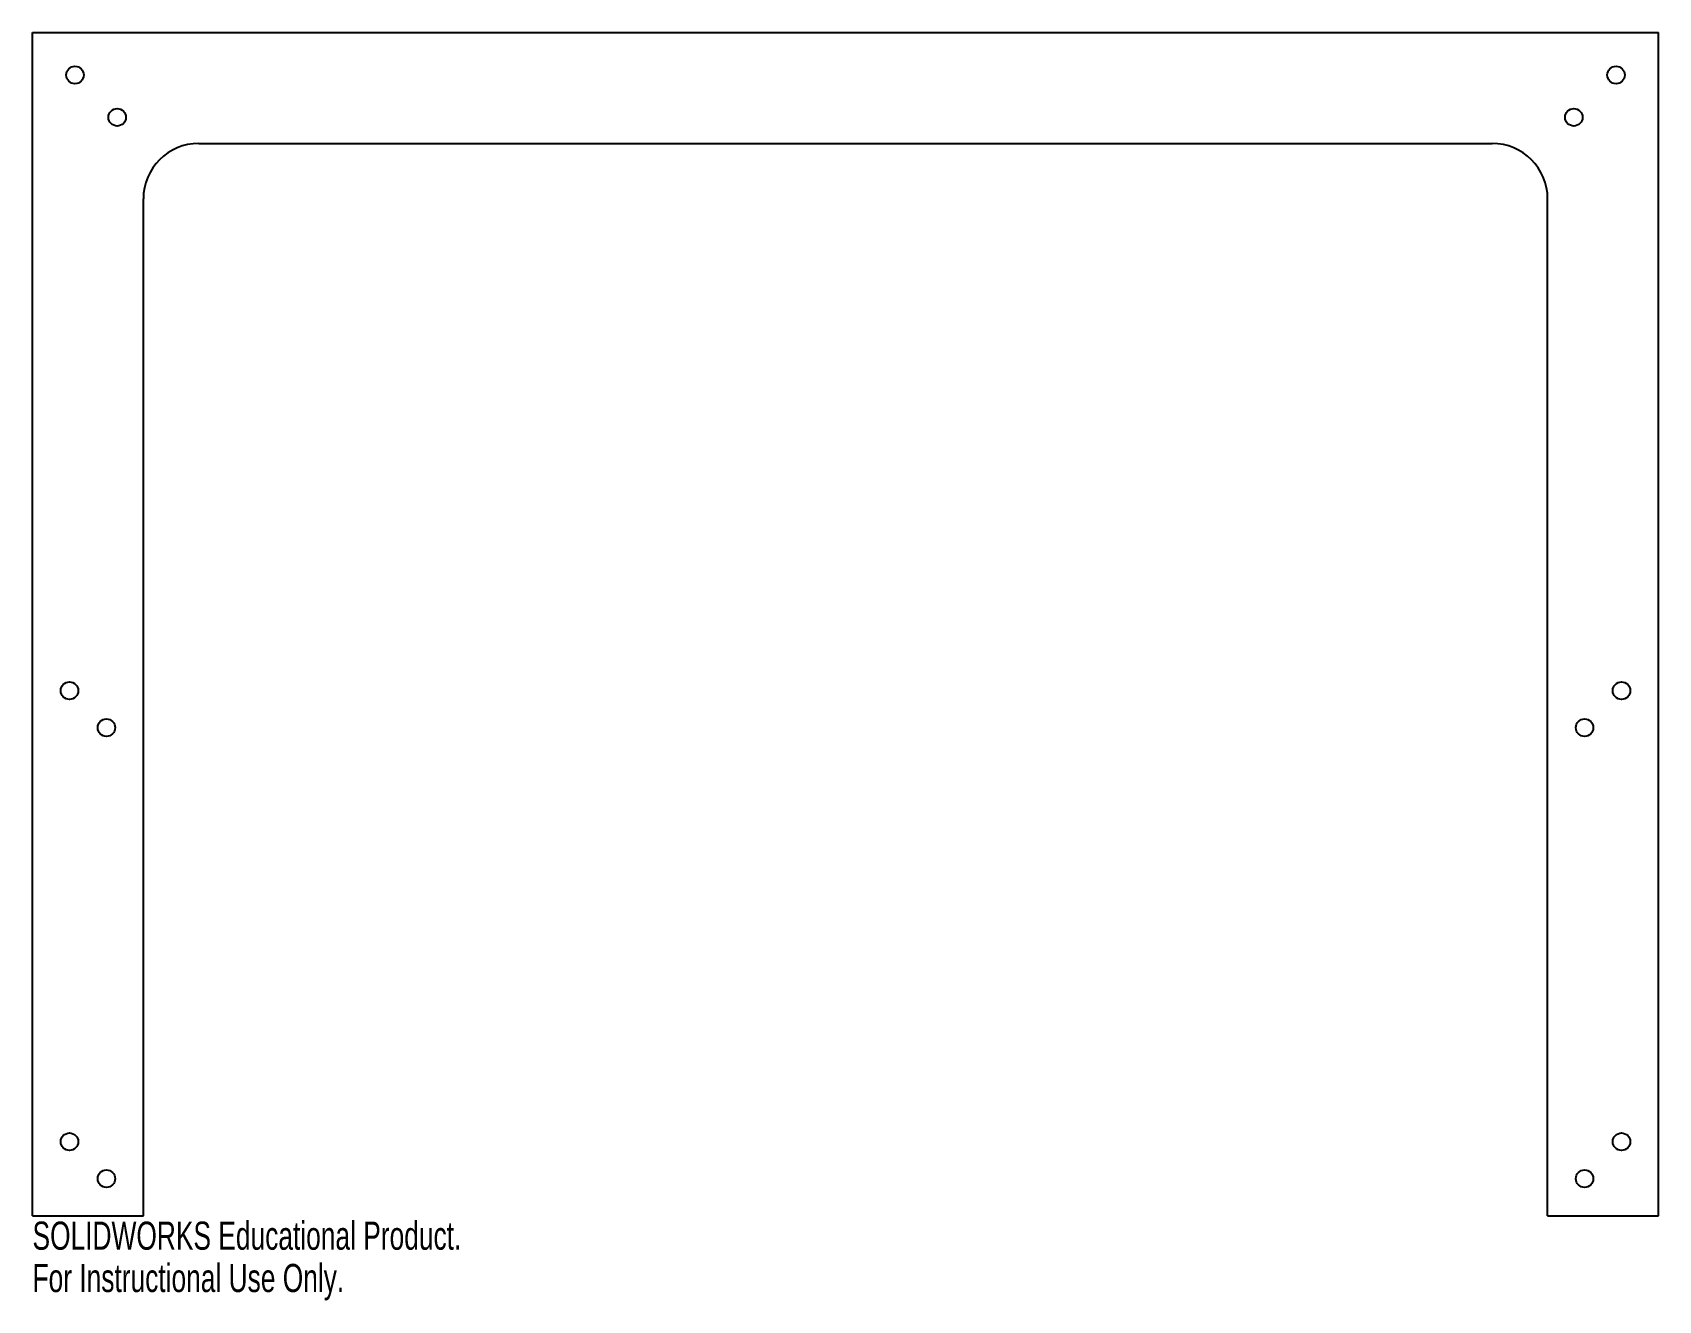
# Model space of a CAD drawing. Header units: inches. Extents: x -5.5 to 5.5, y -4.6 to 4.
import ezdxf

# ---------------------------------------------------------------- set-up
doc = ezdxf.new("R2010")
doc.units = ezdxf.units.IN
doc.header["$MEASUREMENT"] = 0
doc.styles.add('SLDTEXTSTYLE0', font='TXT', dxfattribs={"width": 0.7})

msp = doc.modelspace()

# ---------------------------------------------------------------- linework, layer by layer
at = {"color": 7, "linetype": 'Continuous', "lineweight": 25}
for p, q in [((-5.5, 4), (5.5, 4)), ((-5.5, -4), (-5.5, 4)), ((5.5, -4), (5.5, 4)), ((-4.375, 3.25), (4.375, 3.25)), ((-4.75, -4), (-4.75, 2.875)), ((4.75, -4), (4.75, 2.875)), ((-5.5, -4), (-4.75, -4)), ((4.75, -4), (5.5, -4))]:
    msp.add_line(p, q, dxfattribs=at)
for centre in [(-5.213, 3.713), (5.213, 3.713), (-4.927, 3.427), (4.927, 3.427), (-5.25, -0.45), (5.25, -0.45), (-5, -0.7), (5, -0.7), (-5.25, -3.5), (5.25, -3.5), (-5, -3.75), (5, -3.75)]:
    msp.add_circle(centre, 0.0591, dxfattribs=at)
for centre, start, end in [((-4.375, 2.875), 90, 180), ((4.375, 2.875), 0, 90)]:
    msp.add_arc(centre, 0.375, start, end, dxfattribs=at)

# ---------------------------------------------------------------- texts
at = {"color": 7, "linetype": 'Continuous', "char_height": 0.1903, "attachment_point": 1, "style": 'SLDTEXTSTYLE0'}
for s, insert in [('SOLIDWORKS Educational Product.', (-5.5, -4.04)), ('For Instructional Use Only.', (-5.5, -4.326))]:
    msp.add_mtext(s, dxfattribs=dict(at, insert=insert))

doc.saveas('drawing.dxf')
